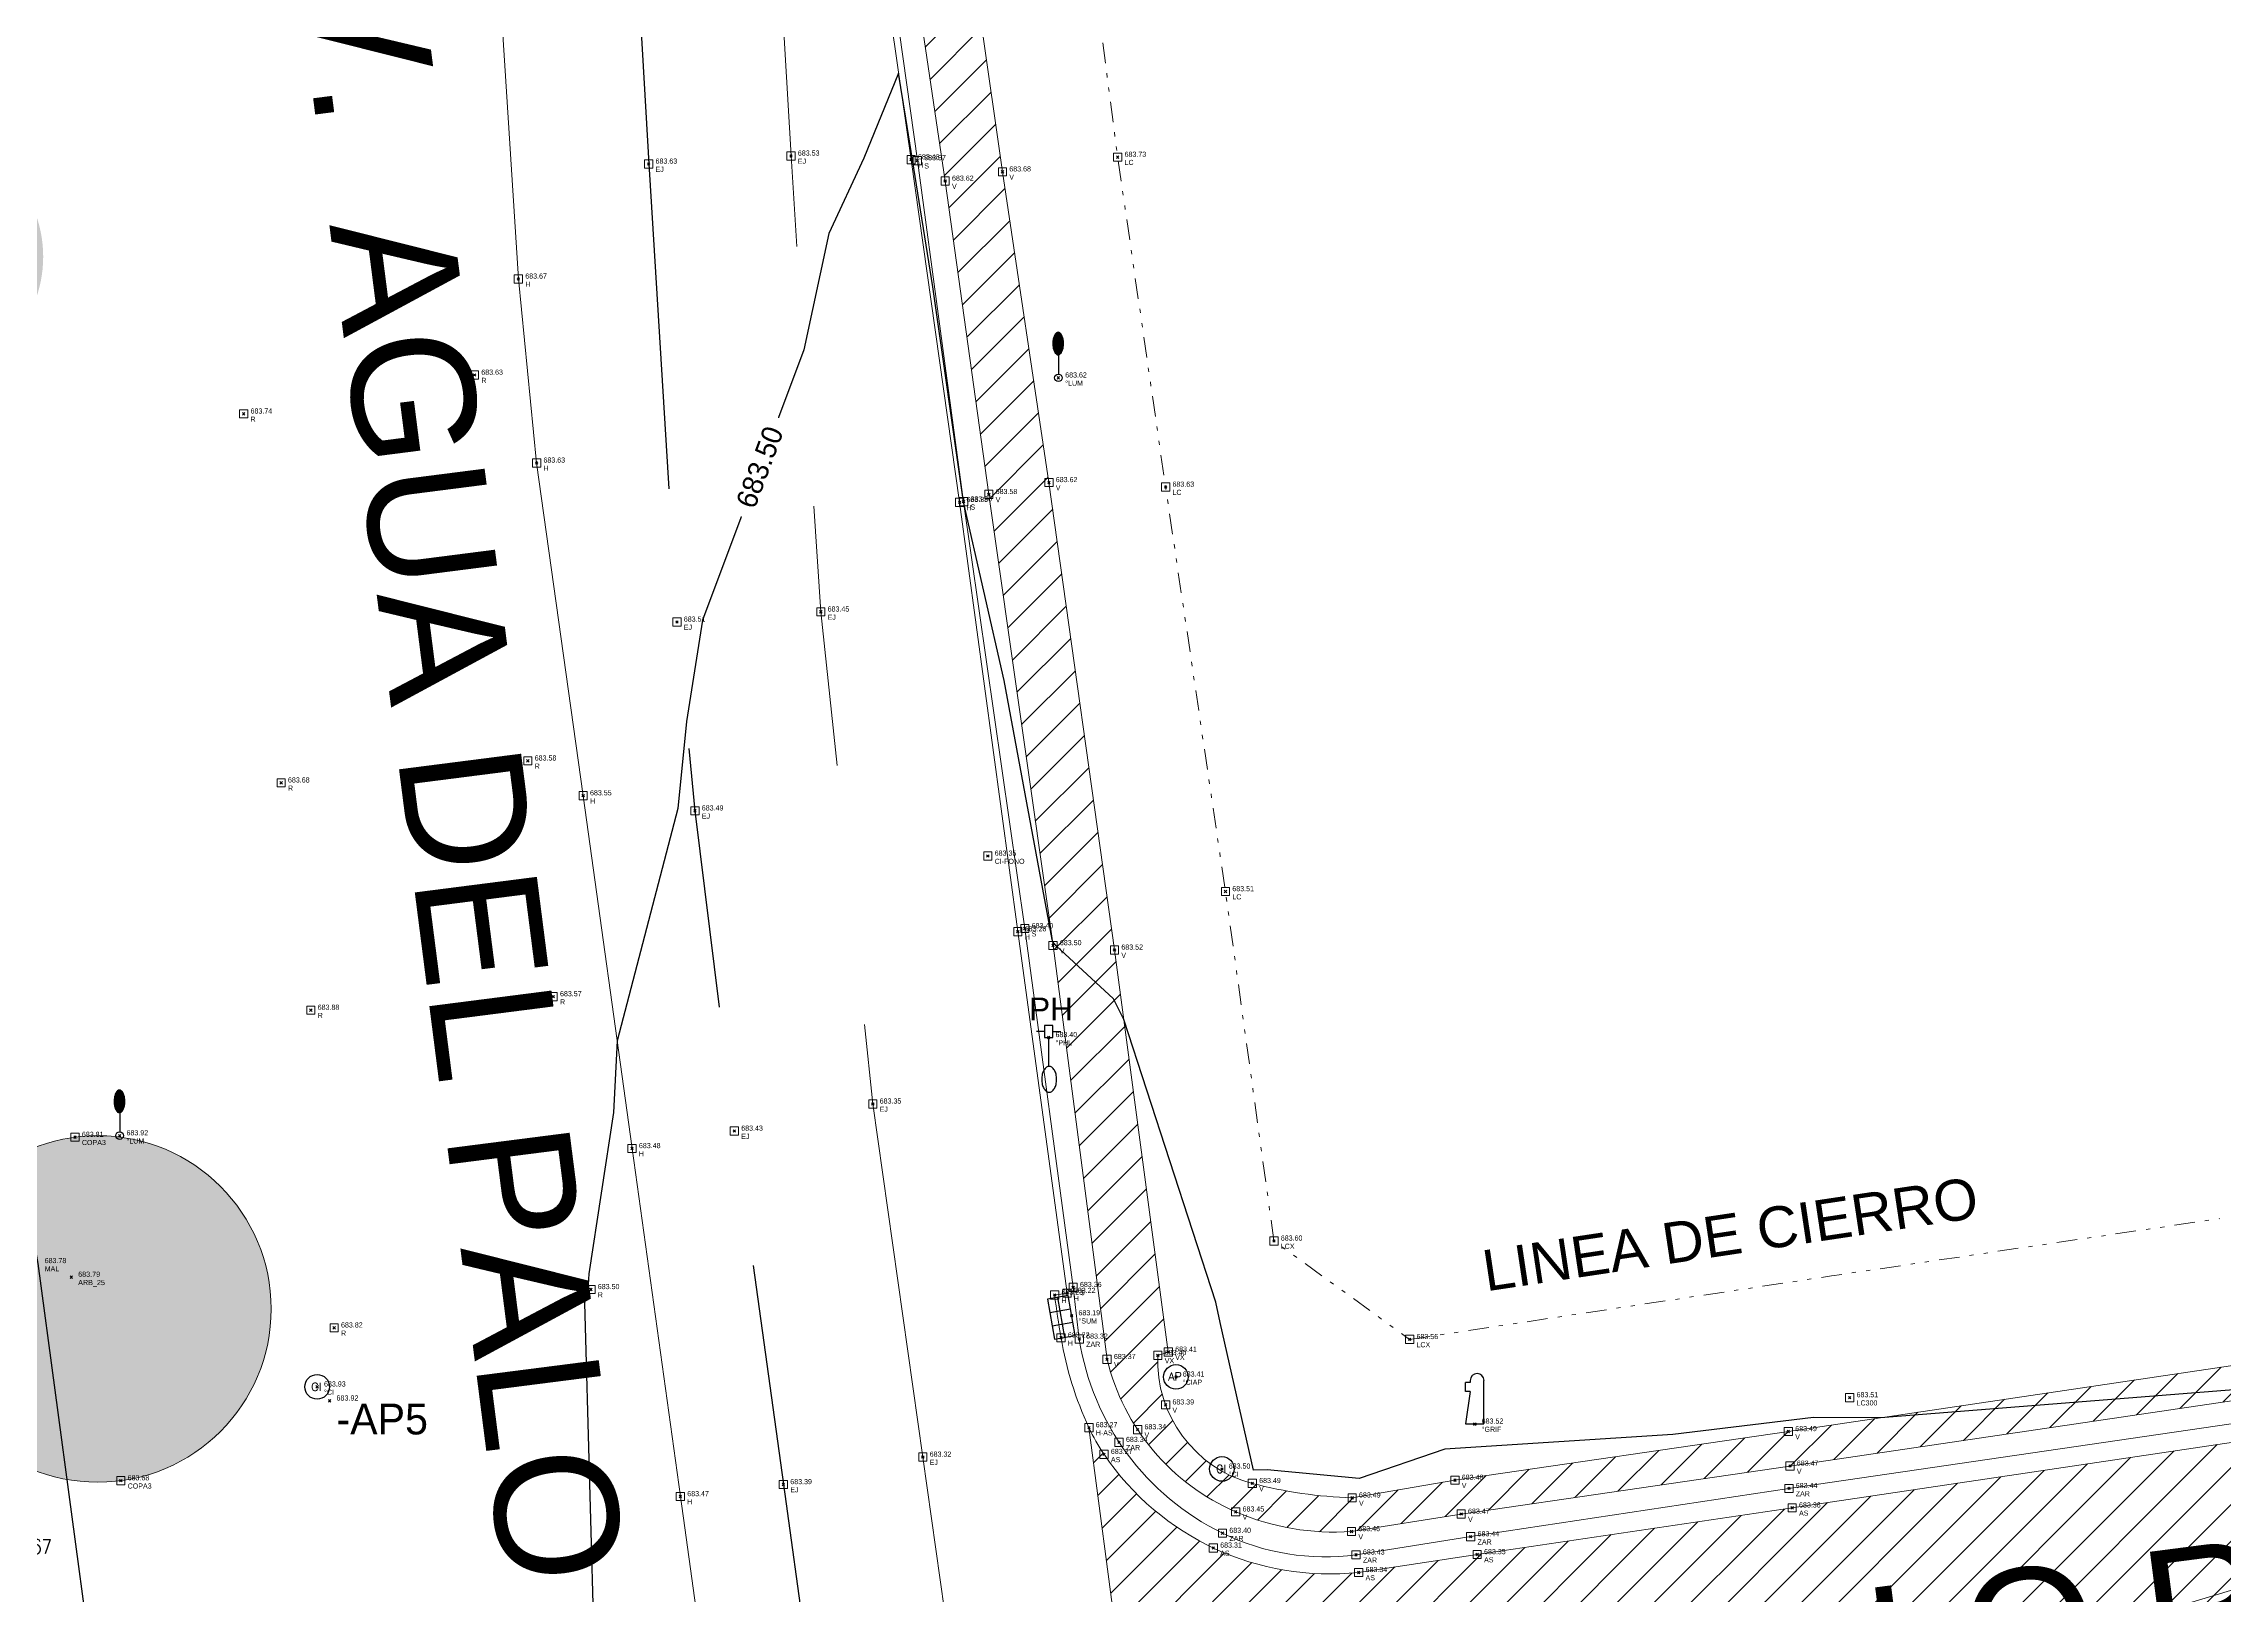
# Model space of a CAD drawing. Extents: x 350769 to 354978, y 6304672 to 6307963.
# Drawn here: x 352722.7 to 352775.9, y 6305917.9 to 6305955.7 of the extents above; entities that cross this region are included whole.
import ezdxf

# ---------------------------------------------------------------- set-up
doc = ezdxf.new("R2010")
doc.units = 0
doc.header["$PDMODE"] = 35
doc.header["$PDSIZE"] = 0.03
for name, pattern in [('CENTER', [50.8, 31.75, -6.35, 6.35, -6.35]), ('CONTINUOS', [0]), ('DIVIDE', [1.25, 0.5, -0.25, 0, -0.25, 0, -0.25])]:
    doc.linetypes.add(name, pattern=pattern)
doc.layers.get('0').update_dxf_attribs({"linetype": 'CONTINUOUS'})
doc.layers.add('0_ASD_TOPOGRAFIA_ELEMENTOS', color=7, linetype='CONTINUOS', lineweight=5, true_color=0xbdbdbd)
for name, color, linetype in [('1-ARBOL NOMBRE', 3, 'CONTINUOUS'), ('1-ARBOLES COPA', 3, 'CONTINUOUS'), ('1-CALLE_NOMBRE', 6, 'CONTINUOUS'), ('1-CERCO MALLA', 252, 'MALLA_LINE'), ('1-LINEA DE CIERRO', 7, 'DIVIDE'), ('1-PAVIMENTO', 161, 'CONTINUOUS'), ('1-SOLERA', 212, 'CONTINUOUS'), ('1-TEXTOS', 7, 'CONTINUOUS'), ('1-VEREDA', 251, 'CONTINUOUS'), ('2-ACHURADO PAVIMENTO ASFALTICO 2', 233, 'CONTINUOUS'), ('2-ACHURADO PAVIMENTO HORMIGON 3', 8, 'CONTINUOUS'), ('3-PAVIMENTO EJE', 161, 'CENTER'), ('C-TINN', 5, 'CONTINUOUS'), ('C-TOPO-MINR', 8, 'CONTINUOUS'), ('V-NODE-TEXT DIC 2012', 31, 'CONTINUOUS'), ('Z-CI', 253, 'CONTINUOUS'), ('Z-CIAP', 253, 'CONTINUOUS'), ('Z-GRIF', 253, 'CONTINUOUS'), ('Z-LUM', 253, 'CONTINUOUS'), ('Z-PHL', 253, 'CONTINUOUS'), ('Z-SUM', 253, 'CONTINUOUS')]:
    doc.layers.add(name, color=color, linetype=linetype)
doc.styles.add('A', font='arial.ttf', dxfattribs={"height": 2})
doc.styles.add('ROMANS', font='romans.shx', dxfattribs={"width": 0.65})
doc.linetypes.add('MALLA_LINE', pattern='A,0.5,-0.2,["MLL",Standard,S=0.1,R=0,X=-0.1,Y=-0.05],-0.25', length=0.95)
pattern_1 = [(45, (38000, -3000), (-0.449012806053, 0.449012806053), [])]

# ---------------------------------------------------------------- blocks, each defined once
blk = doc.blocks.new('SUM')
at = {"layer": 'Z-SUM', "color": 9, "true_color": 0xbdbdbd}
for p, q in [((-1.5, 1.54), (-1.5, 0)), ((1.5, 1.54), (-1.5, 1.54)), ((-1.5, 0.77), (1.5, 0.77)), ((-1.5, 0), (1.5, 0)), ((-0.5, 1.54), (-0.5, 0)), ((0.5, 1.54), (0.5, 0)), ((1.5, 0), (1.5, 1.54))]:
    blk.add_line(p, q, dxfattribs=at)
blk.add_point((0, 0), dxfattribs=at)
blk = doc.blocks.new('PHL')
at = {"layer": 'Z-PHL'}
for p, q in [((-0.098, 0.148), (-0.295, 0.148)), ((-0.098, 0.295), (-0.098, 0)), ((0.098, 0.295), (-0.098, 0.295)), ((-0.098, 0), (-0.01, 0)), ((0.01, 0), (0.098, 0)), ((0.098, 0), (0.098, 0.295)), ((0.098, 0.148), (0.295, 0.148)), ((0, -0.005), (0, -0.708)), ((0, -0.01), (0, -0.197))]:
    blk.add_line(p, q, dxfattribs=at)
blk.add_circle((0, 0), 0.00984, dxfattribs=at)
for centre, radius, start, end in [((0.373, -1.021), 0.543, 166.5212, 180), ((0.373, -1.021), 0.543, 180, 193.4788), ((0.195, -0.978), 0.36, 149.944, 166.5212), ((0.083, -0.913), 0.23, 125.5959, 149.944), ((0.013, -0.815), 0.11, 90, 125.5959), ((0.013, -0.815), 0.11, 54.4041, 90), ((-0.057, -0.913), 0.23, 30.056, 54.4041), ((-0.17, -0.978), 0.36, 13.4788, 30.056), ((-0.348, -1.021), 0.543, 360, 13.4788), ((-0.348, -1.021), 0.543, 346.5212, 0), ((0.195, -1.063), 0.36, 193.4788, 210.056), ((0.083, -1.128), 0.23, 210.056, 234.4041), ((0.013, -1.226), 0.11, 234.4041, 270), ((0.013, -1.226), 0.11, 270, 305.5959), ((-0.057, -1.128), 0.23, 305.5959, 329.944), ((-0.17, -1.063), 0.36, 329.944, 346.5212)]:
    blk.add_arc(centre, radius, start, end, dxfattribs=at)
at = {"layer": 'Z-PHL', "style": 'A'}
blk.add_text('PH', height=0.55, dxfattribs=at).set_placement((-0.475, 0.421))
blk = doc.blocks.new('LUM')
blk.add_hatch(color=256).paths.add_polyline_path([(0.32, 2.09, 0.048714), (0.29, 2.37, 0.062489), (0.22, 2.58, 0.102974), (0.1, 2.74, 0.180941), (-0.01, 2.78, 0.180941), (-0.12, 2.74, 0.102974), (-0.24, 2.58, 0.062489), (-0.31, 2.37, 0.048714), (-0.34, 2.09, 0.048714), (-0.31, 1.81, 0.062489), (-0.24, 1.6, 0.102974), (-0.12, 1.44, 0.180941), (-0.01, 1.4, 0.180941), (0.1, 1.44, 0.102974), (0.22, 1.6, 0.062489), (0.29, 1.81, 0.048714)])
at = {"layer": 'Z-LUM'}
blk.add_lwpolyline([(-0.34, 2.09, 0.048714), (-0.31, 1.81, 0.062489), (-0.24, 1.6, 0.102974), (-0.12, 1.44, 0.180941), (-0.01, 1.4, 0.180941), (0.1, 1.44, 0.102974), (0.22, 1.6, 0.062489), (0.29, 1.81, 0.048714), (0.32, 2.09, 0.048714), (0.29, 2.37, 0.062489), (0.22, 2.58, 0.102974), (0.1, 2.74, 0.180941), (-0.01, 2.78, 0.180941), (-0.12, 2.74, 0.102974), (-0.24, 2.58, 0.062489), (-0.31, 2.37, 0.048714)], format="xyb", close=True, dxfattribs=at)
blk.add_lwpolyline([(0.01, 1.4), (0.01, 0.23)], dxfattribs=at)
blk.add_circle((0, 0), 0.23, dxfattribs=at)
blk = doc.blocks.new('GRIF')
at = {"layer": 'Z-GRIF'}
for p, q in [((-0.56, 1.97), (-0.56, 2.53)), ((-0.28, 2.53), (-0.56, 2.53)), ((-0.28, 1.97), (-0.56, 0)), ((-0.28, 1.97), (-0.56, 1.97)), ((-0.28, 2.65), (-0.28, 2.53)), ((0.56, 0), (0.56, 2.65)), ((-0.56, 0), (0.56, 0))]:
    blk.add_line(p, q, dxfattribs=at)
blk.add_arc((0.14, 2.65), 0.422, 0, 180, dxfattribs=at)
blk.add_point((0, 0), dxfattribs=at)
blk = doc.blocks.new('CI')
at = {"layer": 'Z-CI'}
blk.add_circle((0, 0), 1.2, dxfattribs=at)
at = {"layer": 'Z-CI', "style": 'ROMANS'}
blk.add_text('CI', height=0.8, rotation=360, dxfattribs=at).set_placement((-0.58, -0.4))
blk = doc.blocks.new('CIAP')
at = {"layer": 'Z-CIAP', "color": 9, "true_color": 0xbdbdbd}
blk.add_circle((0, 0), 1.2, dxfattribs=at)
at = {"layer": 'Z-CIAP', "color": 9, "true_color": 0xbdbdbd, "style": 'ROMANS'}
blk.add_text('AP', height=0.8, dxfattribs=at).set_placement((-0.75, -0.36))
blk = doc.blocks.new('TOPOGRAFIA')
at = {"layer": '1-ARBOLES COPA', "lineweight": 0, "true_color": 0xbdbdbd}
h = blk.add_hatch(dxfattribs=at)
h.set_pattern_fill('CROSS', color=9, scale=0.1)
h.set_pattern_definition([(0, (38000, -3000), (0.635, 0.635), [0.3175, -0.9525]), (90, (38000.15875, -3000.15875), (-0.635, 0.635), [0.3175, -0.9525])])
h.paths.add_polyline_path([(390721.393, 6302909.543, 1), (390730.245, 6302909.543, 1)])
h.paths.add_polyline_path([(390719.807, 6302924.839, 1), (390728.254, 6302924.839, 1)])
h.paths.add_polyline_path([(390716.655, 6302950.493, 1), (390722.697, 6302950.493, 1)])
h.paths.add_polyline_path([(390722.909, 6302969.327, 0.179753), (390720.86, 6302970.933, 0.173453), (390718.169, 6302970.841, 0.143521), (390717.346, 6302968.29, 0.146834), (390718.032, 6302965.758, 0.100613), (390719.559, 6302964.141, 0.135019), (390721.131, 6302963.576, 0.350252), (390723.436, 6302965.143, 0.215772)])
h.paths.add_polyline_path([(390732.812, 6302977.342), (390728.681, 6302981.642), (390726.267, 6302979.988), (390727.167, 6302972.964), (390728.289, 6302967.18), (390732.223, 6302966.675), (390735.036, 6302969.231)])
h.paths.add_polyline_path([(390714.121, 6302984.454, 0.280206), (390712.477, 6302980.798, 0.310977), (390714.918, 6302978.053, 0.122268), (390716.552, 6302978.057, 0.115194), (390718.092, 6302978.849, 0.24124), (390719.445, 6302982.115, 0.26668), (390717.613, 6302984.783, 0.136266), (390715.882, 6302985.093, 0.127671)])
h.paths.add_polyline_path([(390724.758, 6302997.798), (390725.21, 6302995.026), (390726.815, 6302992.32), (390729.681, 6302990.411), (390731.796, 6302991.983), (390732.55, 6302995.388), (390731.333, 6302997.877), (390730.685, 6303009.451), (390726.74, 6303025.307), (390725.708, 6303033.103), (390722.968, 6303035.55), (390721.004, 6303033.573), (390716.389, 6303032.982), (390716.63, 6303028.281), (390719.325, 6303023.025), (390720.173, 6303015.55), (390720.277, 6303010.218), (390719.75, 6303000.993)])
h.paths.add_polyline_path([(390716.397, 6303002.895, 1), (390713.548, 6303002.895, 1)])
h.paths.add_polyline_path([(390712.179, 6303012.913, 1), (390715.431, 6303012.913, 1)])
h.paths.add_polyline_path([(390710.816, 6303023.072, 1), (390713.477, 6303023.072, 1)])
h.paths.add_polyline_path([(390711.734, 6303032.401, 1), (390709.363, 6303032.401, 1)])
h.paths.add_polyline_path([(390722.996, 6303040.914, 1), (390719.808, 6303040.914, 1)])
at = {"layer": '1-VEREDA', "lineweight": 0, "true_color": 0xbdbdbd}
h = blk.add_hatch(dxfattribs=at)
h.set_pattern_fill('ANSI31', color=9, scale=0.2)
h.set_pattern_definition(pattern_1)
h.paths.add_polyline_path([(390728.452, 6303077.539), (390726.987, 6303077.427), (390728.851, 6303064.303), (390730.052, 6303054.738), (390731.784, 6303043.075), (390733.898, 6303028.482), (390735.336, 6303018.097), (390737.279, 6303004.501), (390739.447, 6302988.88), (390741.024, 6302977.718), (390741.438, 6302974.666), (390743.031, 6302963.471), (390744.681, 6302952.338), (390745.745, 6302944.699), (390747.31, 6302933.699), (390748.628, 6302923.61, 0.23609), (390751.764, 6302919.893, 0.119467), (390754.586, 6302919.413), (390757.259, 6302919.839), (390765.273, 6302921.009), (390776.365, 6302922.65), (390776.451, 6302923.521), (390765.234, 6302921.851), (390757.106, 6302920.665), (390754.601, 6302920.234, -0.056002), (390752.168, 6302920.586, -0.35358), (390749.866, 6302923.707), (390750.121, 6302923.789), (390748.809, 6302933.591), (390747.211, 6302944.989), (390746.078, 6302952.564), (390744.531, 6302963.414), (390742.887, 6302975.238), (390742.501, 6302977.923), (390740.924, 6302989.087), (390738.756, 6303004.709), (390736.813, 6303018.304), (390735.375, 6303028.691), (390733.155, 6303043.996), (390731.529, 6303055.112), (390730.295, 6303064.537)])
at = {"layer": '2-ACHURADO PAVIMENTO ASFALTICO 2', "lineweight": 0, "true_color": 0xbdbdbd}
h = blk.add_hatch(dxfattribs=at)
h.set_pattern_fill('ANSI31', color=9, scale=0.2)
h.set_pattern_definition(pattern_1)
h.paths.add_polyline_path([(390778.576, 6302917.354), (390777.45, 6302921.795), (390765.327, 6302919.99), (390757.65, 6302918.852), (390754.76, 6302918.415, -0.27733), (390748.554, 6302921.295, -0.040139), (390748.185, 6302921.947), (390749.359, 6302913.013), (390750.529, 6302904.621, -0.012586), (390751.056, 6302906.01, -0.248527), (390754.782, 6302909.202), (390766.164, 6302910.92), (390778.949, 6302912.817)])
at = {"layer": '1-ARBOLES COPA', "color": 9, "lineweight": 0, "true_color": 0xbdbdbd}
blk.add_circle((390724.03, 6302924.839), 4.224, dxfattribs=at)
at = {"layer": '1-CERCO MALLA', "color": 9, "lineweight": 0, "true_color": 0xbdbdbd, "flags": 128}
blk.add_lwpolyline([(390623.468, 6302983.934), (390624.496, 6302981.565), (390626.63, 6302974.911), (390627.512, 6302971.936), (390629.211, 6302965.555), (390631.6, 6302956.513), (390634.703, 6302945.122), (390637.953, 6302933.495), (390640.299, 6302924.865), (390642.708, 6302916.206), (390645.013, 6302907.716), (390646.642, 6302901.368), (390652.533, 6302903.499), (390663.465, 6302907.804), (390668.433, 6302909.725), (390675.984, 6302913.06), (390688.198, 6302917.506), (390696.732, 6302920.65), (390704.524, 6302923.953), (390713.475, 6302927.354), (390721.797, 6302930.226), (390722.566, 6302925.948), (390723.806, 6302916.682), (390725.019, 6302907.606)], dxfattribs=at)
at = {"layer": '1-LINEA DE CIERRO', "color": 9, "lineweight": 0, "true_color": 0xbdbdbd, "flags": 128}
for points in [[(390733.214, 6303064.837), (390734.295, 6303056.234), (390735.831, 6303044.97), (390737.058, 6303036.666), (390739.326, 6303020.636), (390742.372, 6302999.373), (390744.713, 6302982.322), (390745.909, 6302974.818), (390747.457, 6302963.826), (390748.887, 6302952.921), (390750.055, 6302944.878), (390751.514, 6302935.016), (390752.695, 6302926.497), (390756.002, 6302924.096)], [(390756.002, 6302924.096), (390766.282, 6302925.645), (390775.742, 6302927.041)]]:
    blk.add_lwpolyline(points, dxfattribs=at)
at = {"layer": '1-PAVIMENTO', "color": 9, "lineweight": 0, "true_color": 0xbdbdbd, "flags": 128}
for points in [[(390742.319, 6302963.512), (390743.852, 6302952.859)], [(390734.28, 6302949.951), (390733.601, 6302960.612)], [(390743.852, 6302952.859), (390745.033, 6302944.505)], [(390734.723, 6302945.465), (390734.28, 6302949.951)], [(390735.858, 6302937.353), (390734.723, 6302945.465)], [(390745.033, 6302944.505), (390746.454, 6302934.038)], [(390737.05, 6302928.751), (390735.858, 6302937.353)], [(390746.454, 6302934.038), (390747.652, 6302925.223)], [(390738.228, 6302920.266), (390737.05, 6302928.751)], [(390747.652, 6302925.223), (390747.349, 6302925.179)], [(390748.185, 6302921.947), (390749.359, 6302913.013)], [(390765.327, 6302919.99), (390777.45, 6302921.795)], [(390739.444, 6302911.507), (390738.228, 6302920.266)]]:
    blk.add_lwpolyline(points, dxfattribs=at)
for points in [[(390747.349, 6302925.179, 0.008688), (390747.506, 6302924.136)], [(390747.506, 6302924.136, 0.067098), (390748.185, 6302921.947)], [(390765.327, 6302919.99), (390757.65, 6302918.852), (390754.76, 6302918.415, -0.27733), (390748.554, 6302921.295, -0.040139), (390748.185, 6302921.947)]]:
    blk.add_lwpolyline(points, format="xyb", dxfattribs=at)
at = {"layer": '1-SOLERA', "color": 9, "lineweight": 0, "true_color": 0xbdbdbd, "flags": 128}
blk.add_lwpolyline([(390726.462, 6303077.383), (390728.304, 6303064.258), (390729.609, 6303054.728), (390731.254, 6303043.047), (390733.375, 6303028.408), (390734.813, 6303018.023), (390736.756, 6303004.427), (390738.924, 6302988.807), (390740.5, 6302977.646), (390740.918, 6302974.563), (390742.125, 6302966.264), (390742.506, 6302963.508), (390744.004, 6302952.836), (390745.13, 6302944.519), (390746.623, 6302934.113), (390747.8, 6302925.366)], dxfattribs=at)
blk.add_lwpolyline([(390747.8, 6302925.366), (390747.951, 6302924.106, 0.245772), (390751.442, 6302919.372, 0.147346), (390754.697, 6302918.844), (390757.491, 6302919.288), (390765.247, 6302920.463), (390777.412, 6302922.245)], format="xyb", dxfattribs=at)
at = {"layer": '1-VEREDA', "color": 9, "lineweight": 0, "true_color": 0xbdbdbd, "flags": 128}
for points in [[(390742.887, 6302975.238), (390744.531, 6302963.414), (390746.078, 6302952.564), (390747.211, 6302944.989), (390748.809, 6302933.591), (390750.121, 6302923.789)], [(390741.438, 6302974.666), (390743.031, 6302963.471), (390744.681, 6302952.338), (390745.745, 6302944.699), (390747.31, 6302933.699)], [(390748.628, 6302923.61), (390747.31, 6302933.699)], [(390757.106, 6302920.665), (390765.234, 6302921.851), (390776.451, 6302923.521)], [(390757.259, 6302919.839), (390765.273, 6302921.009), (390776.365, 6302922.65)]]:
    blk.add_lwpolyline(points, dxfattribs=at)
for points in [[(390748.628, 6302923.61, 0.23609), (390751.764, 6302919.893, 0.119467), (390754.586, 6302919.413), (390757.259, 6302919.839)], [(390750.121, 6302923.789), (390749.866, 6302923.707, 0.35358), (390752.168, 6302920.586, 0.056002), (390754.601, 6302920.234), (390757.106, 6302920.665)]]:
    blk.add_lwpolyline(points, format="xyb", dxfattribs=at)
at = {"layer": '3-PAVIMENTO EJE', "color": 9, "true_color": 0xbdbdbd, "flags": 128}
blk.add_lwpolyline([(390722.792, 6303077.229), (390724.289, 6303066.731), (390725.815, 6303055.862), (390727.523, 6303043.664), (390728.71, 6303035.171), (390730.772, 6303020.621), (390733.157, 6303003.833), (390734.851, 6302991.376), (390735.796, 6302982.103), (390736.537, 6302968.615), (390736.887, 6302962.745), (390737.455, 6302952.754), (390738.144, 6302941.588), (390738.582, 6302936.984), (390739.544, 6302929.177), (390740.739, 6302920.559), (390741.944, 6302911.822), (390742.742, 6302905.996), (390744.495, 6302896.096), (390746.796, 6302885.698), (390749.027, 6302875.802), (390751.42, 6302865.048), (390753.615, 6302854.852), (390755.433, 6302844.35), (390756.929, 6302834.032), (390758.319, 6302823.649), (390760.085, 6302811.629), (390761.588, 6302800.603), (390763.267, 6302788.632)], dxfattribs=at)
at = {"layer": '3-PAVIMENTO EJE', "color": 9, "lineweight": 0, "true_color": 0xbdbdbd, "flags": 128}
blk.add_lwpolyline([(390738.755, 6302982.404), (390739.759, 6302972.748), (390740.025, 6302968.911), (390740.332, 6302963.259), (390740.924, 6302952.95), (390741.65, 6302941.834), (390742.918, 6302929.838), (390744.137, 6302921.229), (390745.384, 6302912.368), (390746.238, 6302906.435)], dxfattribs=at)
at = {"layer": 'C-TINN', "color": 9, "linetype": 'Continuous', "lineweight": 0, "true_color": 0xbdbdbd}
for points, elevation in [([(390737.355, 6302952.654), (390737.355, 6302952.854), (390737.555, 6302952.854), (390737.555, 6302952.654), (390737.355, 6302952.654)], 683.63), ([(390740.824, 6302952.85), (390740.824, 6302953.05), (390741.024, 6302953.05), (390741.024, 6302952.85), (390740.824, 6302952.85)], 683.534), ([(390743.752, 6302952.759), (390743.752, 6302952.959), (390743.952, 6302952.959), (390743.952, 6302952.759), (390743.752, 6302952.759)], 683.478), ([(390743.904, 6302952.736), (390743.904, 6302952.936), (390744.104, 6302952.936), (390744.104, 6302952.736), (390743.904, 6302952.736)], 683.569), ([(390748.787, 6302952.821), (390748.787, 6302953.021), (390748.987, 6302953.021), (390748.987, 6302952.821), (390748.787, 6302952.821)], 683.733), ([(390744.581, 6302952.238), (390744.581, 6302952.438), (390744.781, 6302952.438), (390744.781, 6302952.238), (390744.581, 6302952.238)], 683.616), ([(390745.978, 6302952.464), (390745.978, 6302952.664), (390746.178, 6302952.664), (390746.178, 6302952.464), (390745.978, 6302952.464)], 683.684), ([(390734.18, 6302949.851), (390734.18, 6302950.051), (390734.38, 6302950.051), (390734.38, 6302949.851), (390734.18, 6302949.851)], 683.672), ([(390733.108, 6302947.508), (390733.108, 6302947.708), (390733.308, 6302947.708), (390733.308, 6302947.508), (390733.108, 6302947.508)], 683.63), ([(390727.484, 6302946.561), (390727.484, 6302946.761), (390727.684, 6302946.761), (390727.684, 6302946.561), (390727.484, 6302946.561)], 683.742), ([(390734.623, 6302945.365), (390734.623, 6302945.565), (390734.823, 6302945.565), (390734.823, 6302945.365), (390734.623, 6302945.365)], 683.629), ([(390745.645, 6302944.599), (390745.645, 6302944.799), (390745.845, 6302944.799), (390745.845, 6302944.599), (390745.645, 6302944.599)], 683.575), ([(390747.111, 6302944.889), (390747.111, 6302945.089), (390747.311, 6302945.089), (390747.311, 6302944.889), (390747.111, 6302944.889)], 683.625), ([(390749.955, 6302944.778), (390749.955, 6302944.978), (390750.155, 6302944.978), (390750.155, 6302944.778), (390749.955, 6302944.778)], 683.632), ([(390744.933, 6302944.405), (390744.933, 6302944.605), (390745.133, 6302944.605), (390745.133, 6302944.405), (390744.933, 6302944.405)], 683.382), ([(390745.03, 6302944.419), (390745.03, 6302944.619), (390745.23, 6302944.619), (390745.23, 6302944.419), (390745.03, 6302944.419)], 683.5), ([(390738.044, 6302941.488), (390738.044, 6302941.688), (390738.244, 6302941.688), (390738.244, 6302941.488), (390738.044, 6302941.488)], 683.51), ([(390741.55, 6302941.734), (390741.55, 6302941.934), (390741.75, 6302941.934), (390741.75, 6302941.734), (390741.55, 6302941.734)], 683.454), ([(390734.41, 6302938.102), (390734.41, 6302938.302), (390734.61, 6302938.302), (390734.61, 6302938.102), (390734.41, 6302938.102)], 683.577), ([(390728.396, 6302937.566), (390728.396, 6302937.766), (390728.596, 6302937.766), (390728.596, 6302937.566), (390728.396, 6302937.566)], 683.68), ([(390735.758, 6302937.253), (390735.758, 6302937.453), (390735.958, 6302937.453), (390735.958, 6302937.253), (390735.758, 6302937.253)], 683.55), ([(390738.482, 6302936.884), (390738.482, 6302937.084), (390738.682, 6302937.084), (390738.682, 6302936.884), (390738.482, 6302936.884)], 683.491), ([(390745.621, 6302935.782), (390745.621, 6302935.982), (390745.821, 6302935.982), (390745.821, 6302935.782), (390745.621, 6302935.782)], 683.346), ([(390751.414, 6302934.916), (390751.414, 6302935.116), (390751.614, 6302935.116), (390751.614, 6302934.916), (390751.414, 6302934.916)], 683.512), ([(390746.354, 6302933.938), (390746.354, 6302934.138), (390746.554, 6302934.138), (390746.554, 6302933.938), (390746.354, 6302933.938)], 683.281), ([(390746.523, 6302934.013), (390746.523, 6302934.213), (390746.723, 6302934.213), (390746.723, 6302934.013), (390746.523, 6302934.013)], 683.4), ([(390747.21, 6302933.599), (390747.21, 6302933.799), (390747.41, 6302933.799), (390747.41, 6302933.599), (390747.21, 6302933.599)], 683.499), ([(390748.709, 6302933.491), (390748.709, 6302933.691), (390748.909, 6302933.691), (390748.909, 6302933.491), (390748.709, 6302933.491)], 683.518), ([(390735.027, 6302932.354), (390735.027, 6302932.554), (390735.227, 6302932.554), (390735.227, 6302932.354), (390735.027, 6302932.354)], 683.571), ([(390729.12, 6302932.025), (390729.12, 6302932.225), (390729.32, 6302932.225), (390729.32, 6302932.025), (390729.12, 6302932.025)], 683.878), ([(390742.818, 6302929.738), (390742.818, 6302929.938), (390743.018, 6302929.938), (390743.018, 6302929.738), (390742.818, 6302929.738)], 683.349), ([(390723.373, 6302928.926), (390723.373, 6302929.126), (390723.573, 6302929.126), (390723.573, 6302928.926), (390723.373, 6302928.926)], 683.813), ([(390736.95, 6302928.651), (390736.95, 6302928.851), (390737.15, 6302928.851), (390737.15, 6302928.651), (390736.95, 6302928.651)], 683.478), ([(390739.444, 6302929.077), (390739.444, 6302929.277), (390739.644, 6302929.277), (390739.644, 6302929.077), (390739.444, 6302929.077)], 683.433), ([(390752.595, 6302926.397), (390752.595, 6302926.597), (390752.795, 6302926.597), (390752.795, 6302926.397), (390752.595, 6302926.397)], 683.605), ([(390735.948, 6302925.214), (390735.948, 6302925.414), (390736.148, 6302925.414), (390736.148, 6302925.214), (390735.948, 6302925.214)], 683.496), ([(390747.249, 6302925.079), (390747.249, 6302925.279), (390747.449, 6302925.279), (390747.449, 6302925.079), (390747.249, 6302925.079)], 683.226), ([(390747.552, 6302925.123), (390747.552, 6302925.323), (390747.752, 6302925.323), (390747.752, 6302925.123), (390747.552, 6302925.123)], 683.218), ([(390747.7, 6302925.266), (390747.7, 6302925.466), (390747.9, 6302925.466), (390747.9, 6302925.266), (390747.7, 6302925.266)], 683.356), ([(390729.689, 6302924.279), (390729.689, 6302924.479), (390729.889, 6302924.479), (390729.889, 6302924.279), (390729.689, 6302924.279)], 683.822), ([(390747.406, 6302924.036), (390747.406, 6302924.236), (390747.606, 6302924.236), (390747.606, 6302924.036), (390747.406, 6302924.036)], 683.216), ([(390747.851, 6302924.006), (390747.851, 6302924.206), (390748.051, 6302924.206), (390748.051, 6302924.006), (390747.851, 6302924.006)], 683.325), ([(390755.902, 6302923.996), (390755.902, 6302924.196), (390756.102, 6302924.196), (390756.102, 6302923.996), (390755.902, 6302923.996)], 683.557), ([(390748.528, 6302923.51), (390748.528, 6302923.71), (390748.728, 6302923.71), (390748.728, 6302923.51), (390748.528, 6302923.51)], 683.367), ([(390749.766, 6302923.607), (390749.766, 6302923.807), (390749.966, 6302923.807), (390749.966, 6302923.607), (390749.766, 6302923.607)], 683.405), ([(390750.021, 6302923.689), (390750.021, 6302923.889), (390750.221, 6302923.889), (390750.221, 6302923.689), (390750.021, 6302923.689)], 683.414), ([(390749.954, 6302922.402), (390749.954, 6302922.602), (390750.154, 6302922.602), (390750.154, 6302922.402), (390749.954, 6302922.402)], 683.394), ([(390766.629, 6302922.578), (390766.629, 6302922.778), (390766.829, 6302922.778), (390766.829, 6302922.578), (390766.629, 6302922.578)], 683.513), ([(390748.085, 6302921.847), (390748.085, 6302922.047), (390748.285, 6302922.047), (390748.285, 6302921.847), (390748.085, 6302921.847)], 683.27), ([(390749.272, 6302921.797), (390749.272, 6302921.997), (390749.472, 6302921.997), (390749.472, 6302921.797), (390749.272, 6302921.797)], 683.345), ([(390765.134, 6302921.751), (390765.134, 6302921.951), (390765.334, 6302921.951), (390765.334, 6302921.751), (390765.134, 6302921.751)], 683.491), ([(390744.037, 6302921.129), (390744.037, 6302921.329), (390744.237, 6302921.329), (390744.237, 6302921.129), (390744.037, 6302921.129)], 683.324), ([(390748.454, 6302921.195), (390748.454, 6302921.395), (390748.654, 6302921.395), (390748.654, 6302921.195), (390748.454, 6302921.195)], 683.27), ([(390748.821, 6302921.488), (390748.821, 6302921.688), (390749.021, 6302921.688), (390749.021, 6302921.488), (390748.821, 6302921.488)], 683.34), ([(390765.173, 6302920.909), (390765.173, 6302921.109), (390765.373, 6302921.109), (390765.373, 6302920.909), (390765.173, 6302920.909)], 683.469), ([(390724.488, 6302920.552), (390724.488, 6302920.752), (390724.688, 6302920.752), (390724.688, 6302920.552), (390724.488, 6302920.552)], 683.685), ([(390738.128, 6302920.166), (390738.128, 6302920.366), (390738.328, 6302920.366), (390738.328, 6302920.166), (390738.128, 6302920.166)], 683.466), ([(390740.639, 6302920.459), (390740.639, 6302920.659), (390740.839, 6302920.659), (390740.839, 6302920.459), (390740.639, 6302920.459)], 683.389), ([(390752.068, 6302920.486), (390752.068, 6302920.686), (390752.268, 6302920.686), (390752.268, 6302920.486), (390752.068, 6302920.486)], 683.494), ([(390754.501, 6302920.134), (390754.501, 6302920.334), (390754.701, 6302920.334), (390754.701, 6302920.134), (390754.501, 6302920.134)], 683.492), ([(390757.006, 6302920.565), (390757.006, 6302920.765), (390757.206, 6302920.765), (390757.206, 6302920.565), (390757.006, 6302920.565)], 683.484), ([(390765.147, 6302920.363), (390765.147, 6302920.563), (390765.347, 6302920.563), (390765.347, 6302920.363), (390765.147, 6302920.363)], 683.437), ([(390751.664, 6302919.793), (390751.664, 6302919.993), (390751.864, 6302919.993), (390751.864, 6302919.793), (390751.664, 6302919.793)], 683.454), ([(390757.159, 6302919.739), (390757.159, 6302919.939), (390757.359, 6302919.939), (390757.359, 6302919.739), (390757.159, 6302919.739)], 683.473), ([(390765.227, 6302919.89), (390765.227, 6302920.09), (390765.427, 6302920.09), (390765.427, 6302919.89), (390765.227, 6302919.89)], 683.362), ([(390751.342, 6302919.272), (390751.342, 6302919.472), (390751.542, 6302919.472), (390751.542, 6302919.272), (390751.342, 6302919.272)], 683.398), ([(390754.486, 6302919.313), (390754.486, 6302919.513), (390754.686, 6302919.513), (390754.686, 6302919.313), (390754.486, 6302919.313)], 683.458), ([(390757.391, 6302919.188), (390757.391, 6302919.388), (390757.591, 6302919.388), (390757.591, 6302919.188), (390757.391, 6302919.188)], 683.443), ([(390751.118, 6302918.913), (390751.118, 6302919.113), (390751.318, 6302919.113), (390751.318, 6302918.913), (390751.118, 6302918.913)], 683.309), ([(390754.597, 6302918.744), (390754.597, 6302918.944), (390754.797, 6302918.944), (390754.797, 6302918.744), (390754.597, 6302918.744)], 683.432), ([(390757.55, 6302918.752), (390757.55, 6302918.952), (390757.75, 6302918.952), (390757.75, 6302918.752), (390757.55, 6302918.752)], 683.353), ([(390754.66, 6302918.315), (390754.66, 6302918.515), (390754.86, 6302918.515), (390754.86, 6302918.315), (390754.66, 6302918.315)], 683.337)]:
    blk.add_lwpolyline(points, dxfattribs=dict(at, elevation=elevation))
for p in [(390737.455, 6302952.754, 683.63), (390740.924, 6302952.95, 683.534), (390743.852, 6302952.859, 683.478), (390744.004, 6302952.836, 683.569), (390748.887, 6302952.921, 683.733), (390744.681, 6302952.338, 683.616), (390746.078, 6302952.564, 683.684), (390734.28, 6302949.951, 683.672), (390733.208, 6302947.608, 683.63), (390727.584, 6302946.661, 683.742), (390734.723, 6302945.465, 683.629), (390747.211, 6302944.989, 683.625), (390750.055, 6302944.878, 683.632), (390745.033, 6302944.505, 683.382), (390745.13, 6302944.519, 683.5), (390745.745, 6302944.699, 683.575), (390738.144, 6302941.588, 683.51), (390741.65, 6302941.834, 683.454), (390734.51, 6302938.202, 683.577), (390728.496, 6302937.666, 683.68), (390735.858, 6302937.353, 683.55), (390738.582, 6302936.984, 683.491), (390745.721, 6302935.882, 683.346), (390751.514, 6302935.016, 683.512), (390746.623, 6302934.113, 683.4), (390746.454, 6302934.038, 683.281), (390747.31, 6302933.699, 683.499), (390748.809, 6302933.591, 683.518), (390729.22, 6302932.125, 683.878), (390735.127, 6302932.454, 683.571), (390742.918, 6302929.838, 683.349), (390723.473, 6302929.026, 683.813), (390739.544, 6302929.177, 683.433), (390737.05, 6302928.751, 683.478), (390752.695, 6302926.497, 683.605), (390736.048, 6302925.314, 683.496), (390747.349, 6302925.179, 683.226), (390747.652, 6302925.223, 683.218), (390747.8, 6302925.366, 683.356), (390729.789, 6302924.379, 683.822), (390747.506, 6302924.136, 683.216), (390747.951, 6302924.106, 683.325), (390756.002, 6302924.096, 683.557), (390748.628, 6302923.61, 683.367), (390749.866, 6302923.707, 683.405), (390750.121, 6302923.789, 683.414), (390750.054, 6302922.502, 683.394), (390766.729, 6302922.678, 683.513), (390748.185, 6302921.947, 683.27), (390749.372, 6302921.897, 683.345), (390748.921, 6302921.588, 683.34), (390765.234, 6302921.851, 683.491), (390744.137, 6302921.229, 683.324), (390748.554, 6302921.295, 683.27), (390765.273, 6302921.009, 683.469), (390724.588, 6302920.652, 683.685), (390738.228, 6302920.266, 683.466), (390740.739, 6302920.559, 683.389), (390752.168, 6302920.586, 683.494), (390757.106, 6302920.665, 683.484), (390765.247, 6302920.463, 683.437), (390751.764, 6302919.893, 683.454), (390754.601, 6302920.234, 683.492), (390757.259, 6302919.839, 683.473), (390765.327, 6302919.99, 683.362), (390751.442, 6302919.372, 683.398), (390754.586, 6302919.413, 683.458), (390757.491, 6302919.288, 683.443), (390751.218, 6302919.013, 683.309), (390754.697, 6302918.844, 683.432), (390757.65, 6302918.852, 683.353), (390754.76, 6302918.415, 683.337)]:
    blk.add_point(p, dxfattribs=at)
at = {"layer": 'C-TOPO-MINR', "color": 9, "linetype": 'Continuous', "lineweight": -3, "true_color": 0xbdbdbd, "elevation": 683.5}
blk.add_lwpolyline([(390776.389, 6302922.894), (390767.477, 6302922.185), (390765.846, 6302922.189), (390762.415, 6302921.776), (390756.864, 6302921.417), (390754.773, 6302920.709), (390752.533, 6302920.92), (390752.196, 6302920.906), (390751.381, 6302924.509), (390751.28, 6302925.008), (390749.036, 6302931.895), (390748.787, 6302932.401), (390747.389, 6302933.693), (390747.309, 6302933.789), (390747.289, 6302933.844), (390746.121, 6302940.162), (390745.13, 6302944.519), (390744.384, 6302949.762), (390743.889, 6302952.853), (390743.724, 6302953.869), (390743.548, 6302954.97), (390742.702, 6302952.895), (390741.843, 6302951.061), (390741.233, 6302948.226), (390738.77, 6302941.632), (390738.375, 6302939.165), (390738.166, 6302937.04), (390736.686, 6302931.379), (390736.595, 6302929.627), (390735.999, 6302925.695), (390735.971, 6302925.303), (390735.89, 6302924.987), (390736.138, 6302916.18)], dxfattribs=at)
at = {"layer": 'C-TOPO-MINR', "color": 9, "linetype": 'Continuous', "lineweight": 0, "true_color": 0xbdbdbd, "elevation": 683.5}
blk.add_lwpolyline([(390761.13, 6302904.757), (390766.763, 6302908.095), (390771.395, 6302909.814), (390779.021, 6302911.571), (390779.089, 6302911.368), (390778.66, 6302916.335), (390769.469, 6302915.997), (390778.247, 6302918.653), (390777.448, 6302922.092)], dxfattribs=at)
at = {"layer": 'V-NODE-TEXT DIC 2012', "color": 9, "lineweight": 0, "true_color": 0xbdbdbd}
for p in [(390737.455, 6302952.754), (390740.924, 6302952.95), (390743.852, 6302952.859), (390744.004, 6302952.836), (390748.887, 6302952.921), (390744.681, 6302952.338), (390746.078, 6302952.564), (390734.28, 6302949.951), (390733.208, 6302947.608), (390747.44, 6302947.54), (390727.584, 6302946.661), (390734.723, 6302945.465), (390747.211, 6302944.989), (390750.055, 6302944.878), (390745.033, 6302944.505), (390745.13, 6302944.519), (390745.745, 6302944.699), (390738.144, 6302941.588), (390741.65, 6302941.834), (390734.51, 6302938.202), (390728.496, 6302937.666), (390735.858, 6302937.353), (390738.582, 6302936.984), (390745.721, 6302935.882), (390751.514, 6302935.016), (390746.623, 6302934.113), (390746.454, 6302934.038), (390747.31, 6302933.699), (390748.809, 6302933.591), (390729.22, 6302932.125), (390735.127, 6302932.454), (390747.204, 6302931.458), (390742.918, 6302929.838), (390723.473, 6302929.026), (390724.56, 6302929.064), (390739.544, 6302929.177), (390737.05, 6302928.751), (390752.695, 6302926.497), (390723.382, 6302925.615), (390736.048, 6302925.314), (390747.349, 6302925.179), (390747.652, 6302925.223), (390747.8, 6302925.366), (390747.763, 6302924.676), (390729.789, 6302924.379), (390747.506, 6302924.136), (390747.951, 6302924.106), (390756.002, 6302924.096), (390748.628, 6302923.61), (390749.866, 6302923.707), (390750.121, 6302923.789), (390729.375, 6302922.94), (390750.306, 6302923.182), (390729.678, 6302922.598), (390750.054, 6302922.502), (390766.729, 6302922.678), (390748.185, 6302921.947), (390749.372, 6302921.897), (390757.591, 6302922.035), (390748.921, 6302921.588), (390765.234, 6302921.851), (390744.137, 6302921.229), (390748.554, 6302921.295), (390751.427, 6302920.938), (390765.273, 6302921.009), (390724.588, 6302920.652), (390738.228, 6302920.266), (390740.739, 6302920.559), (390752.168, 6302920.586), (390757.106, 6302920.665), (390765.247, 6302920.463), (390751.764, 6302919.893), (390754.601, 6302920.234), (390757.259, 6302919.839), (390765.327, 6302919.99), (390751.442, 6302919.372), (390754.586, 6302919.413), (390757.491, 6302919.288), (390751.218, 6302919.013), (390754.697, 6302918.844), (390757.65, 6302918.852), (390754.76, 6302918.415)]:
    blk.add_point(p, dxfattribs=at)
at = {"layer": 'Z-CI', "color": 9, "lineweight": 0, "true_color": 0xbdbdbd, "xscale": 0.25, "yscale": 0.25, "zscale": 0.25}
for p in [(390729.375, 6302922.94), (390751.427, 6302920.938)]:
    blk.add_blockref('CI', p, dxfattribs=at)
at = {"layer": 'Z-CIAP', "color": 9, "lineweight": 0, "true_color": 0xbdbdbd, "xscale": 0.25, "yscale": 0.25, "zscale": 0.25}
blk.add_blockref('CIAP', (390750.306, 6302923.182), dxfattribs=at)
at = {"layer": 'Z-GRIF', "color": 9, "lineweight": 0, "true_color": 0xbdbdbd, "xscale": 0.4, "yscale": 0.4, "zscale": 0.4}
blk.add_blockref('GRIF', (390757.591, 6302922.035), dxfattribs=at)
at = {"layer": 'Z-LUM', "color": 9, "lineweight": 0, "true_color": 0xbdbdbd, "xscale": 0.4, "yscale": 0.4, "zscale": 0.4}
for p in [(390747.44, 6302947.54), (390724.56, 6302929.064)]:
    blk.add_blockref('LUM', p, dxfattribs=at)
at = {"layer": 'Z-PHL', "color": 9, "lineweight": 0, "true_color": 0xbdbdbd}
blk.add_blockref('PHL', (390747.204, 6302931.458), dxfattribs=at)
at = {"layer": 'Z-SUM', "color": 9, "lineweight": 0, "true_color": 0xbdbdbd, "xscale": 0.33, "yscale": 0.33, "zscale": 0.33, "rotation": 99.78766960284378}
blk.add_blockref('SUM', (390747.763, 6302924.676), dxfattribs=at)
at = {"layer": '1-ARBOL NOMBRE', "color": 9, "lineweight": 0, "true_color": 0xbdbdbd, "style": 'ROMANS', "width": 0.8}
blk.add_text('A-1067', height=0.35, dxfattribs=at).set_placement((390721.416, 6302918.87))
at = {"layer": '1-CALLE_NOMBRE', "color": 9, "lineweight": 0, "true_color": 0xbdbdbd, "style": 'A'}
for s, rotation, p in [('AV.  AGUA DEL PALO', 277.2934, (390728.518, 6302960.28)), ('AV. LO RECABARREN', 7.39, (390759.541, 6302914.012))]:
    blk.add_text(s, height=3, rotation=rotation, dxfattribs=at).set_placement(p)
at = {"layer": '1-TEXTOS', "color": 9, "lineweight": 0, "true_color": 0xbdbdbd, "style": 'A'}
blk.add_text('LINEA DE CIERRO', height=1, rotation=8.5405, dxfattribs=at).set_placement((390757.865, 6302925.266))
at = {"layer": 'V-NODE-TEXT DIC 2012', "color": 9, "lineweight": 0, "true_color": 0xbdbdbd}
for s, height, p in [('683.63', 0.125, (390737.622, 6302952.762)), ('EJ', 0.125, (390737.622, 6302952.562)), ('683.53', 0.125, (390741.091, 6302952.958)), ('EJ', 0.125, (390741.091, 6302952.758)), ('683.48', 0.125, (390744.019, 6302952.867)), ('H', 0.125, (390744.019, 6302952.667)), ('S', 0.125, (390744.171, 6302952.644)), ('683.57', 0.125, (390744.171, 6302952.844)), ('683.68', 0.125, (390746.245, 6302952.572)), ('683.73', 0.125, (390749.054, 6302952.929)), ('LC', 0.125, (390749.054, 6302952.729)), ('V', 0.125, (390744.848, 6302952.146)), ('683.62', 0.125, (390744.848, 6302952.346)), ('V', 0.125, (390746.245, 6302952.372)), ('683.67', 0.125, (390734.447, 6302949.959)), ('H', 0.125, (390734.447, 6302949.759)), ('683.63', 0.125, (390733.375, 6302947.616)), ('R', 0.125, (390733.375, 6302947.416)), ('683.62', 0.125, (390747.607, 6302947.548)), ('°LUM', 0.125, (390747.607, 6302947.348)), ('683.74', 0.125, (390727.751, 6302946.669)), ('R', 0.125, (390727.751, 6302946.469)), ('683.63', 0.125, (390734.89, 6302945.473)), ('H', 0.125, (390734.89, 6302945.273)), ('683.58', 0.125, (390745.912, 6302944.707)), ('V', 0.125, (390747.378, 6302944.797)), ('683.62', 0.125, (390747.378, 6302944.997)), ('683.63', 0.125, (390750.222, 6302944.886)), ('LC', 0.125, (390750.222, 6302944.686)), ('683.38', 0.125, (390745.2, 6302944.513)), ('H', 0.125, (390745.2, 6302944.313)), ('S', 0.125, (390745.297, 6302944.327)), ('683.50', 0.125, (390745.297, 6302944.527)), ('V', 0.125, (390745.912, 6302944.507)), ('683.51', 0.125, (390738.311, 6302941.596)), ('EJ', 0.125, (390738.311, 6302941.396)), ('683.45', 0.125, (390741.817, 6302941.842)), ('EJ', 0.125, (390741.817, 6302941.642)), ('683.58', 0.125, (390734.677, 6302938.21)), ('683.68', 0.125, (390728.663, 6302937.674)), ('R', 0.125, (390734.677, 6302938.01)), ('R', 0.125, (390728.663, 6302937.474)), ('683.55', 0.125, (390736.025, 6302937.361)), ('H', 0.125, (390736.025, 6302937.161)), ('683.49', 0.125, (390738.749, 6302936.992)), ('EJ', 0.125, (390738.749, 6302936.792)), ('683.35', 0.125, (390745.888, 6302935.89)), ('CI-FONO', 0.125, (390745.888, 6302935.69)), ('683.51', 0.125, (390751.681, 6302935.024)), ('LC', 0.125, (390751.681, 6302934.824)), ('683.28', 0.125, (390746.621, 6302934.046)), ('683.40', 0.125, (390746.79, 6302934.121)), ('H', 0.125, (390746.621, 6302933.846)), ('S', 0.125, (390746.79, 6302933.921)), ('V', 0.125, (390747.477, 6302933.507)), ('683.50', 0.125, (390747.477, 6302933.707)), ('683.52', 0.125, (390748.976, 6302933.599)), ('V', 0.125, (390748.976, 6302933.399)), ('683.57', 0.125, (390735.294, 6302932.462)), ('683.88', 0.125, (390729.387, 6302932.133)), ('R', 0.125, (390729.387, 6302931.933)), ('R', 0.125, (390735.294, 6302932.262)), ('683.40', 0.125, (390747.371, 6302931.466)), ('°PHL', 0.125, (390747.371, 6302931.266)), ('683.35', 0.125, (390743.085, 6302929.846)), ('683.43', 0.125, (390739.711, 6302929.185)), ('EJ', 0.125, (390743.085, 6302929.646)), ('683.81', 0.125, (390723.64, 6302929.034)), ('COPA3', 0.125, (390723.64, 6302928.834)), ('683.92', 0.125, (390724.727, 6302929.072)), ('°LUM', 0.125, (390724.727, 6302928.872)), ('683.48', 0.125, (390737.217, 6302928.759)), ('EJ', 0.125, (390739.711, 6302928.985)), ('H', 0.125, (390737.217, 6302928.559)), ('683.60', 0.125, (390752.862, 6302926.505)), ('LCX', 0.125, (390752.862, 6302926.305)), ('683.78', 0.125, (390722.733, 6302925.956)), ('MAL', 0.125, (390722.733, 6302925.756)), ('683.79', 0.127, (390723.549, 6302925.622)), ('ARB_25', 0.127, (390723.549, 6302925.42)), ('683.50', 0.125, (390736.215, 6302925.322)), ('R', 0.125, (390736.215, 6302925.122)), ('683.23', 0.125, (390747.516, 6302925.187)), ('H', 0.125, (390747.516, 6302924.987)), ('683.22', 0.125, (390747.819, 6302925.231)), ('H', 0.125, (390747.819, 6302925.031)), ('S', 0.125, (390747.967, 6302925.174)), ('683.36', 0.125, (390747.967, 6302925.374)), ('683.82', 0.125, (390729.956, 6302924.387)), ('683.19', 0.125, (390747.93, 6302924.684)), ('°SUM', 0.125, (390747.93, 6302924.484)), ('R', 0.125, (390729.956, 6302924.187)), ('683.22', 0.125, (390747.673, 6302924.144)), ('H', 0.125, (390747.673, 6302923.944)), ('ZAR', 0.125, (390748.118, 6302923.914)), ('683.32', 0.125, (390748.118, 6302924.114)), ('683.56', 0.125, (390756.169, 6302924.104)), ('LCX', 0.125, (390756.169, 6302923.904)), ('V', 0.125, (390748.795, 6302923.418)), ('683.37', 0.125, (390748.795, 6302923.618)), ('VX', 0.125, (390750.033, 6302923.515)), ('683.40', 0.125, (390750.033, 6302923.715)), ('VX', 0.125, (390750.288, 6302923.597)), ('683.41', 0.125, (390750.288, 6302923.797)), ('683.93', 0.125, (390729.542, 6302922.948)), ('683.41', 0.125, (390750.473, 6302923.19)), ('°CIAP', 0.125, (390750.473, 6302922.99)), ('°CI', 0.125, (390729.542, 6302922.748)), ('683.92', 0.127, (390729.845, 6302922.605)), ('-AP5', 0.75, (390729.845, 6302921.78)), ('V', 0.125, (390750.221, 6302922.31)), ('683.39', 0.125, (390750.221, 6302922.51)), ('683.51', 0.125, (390766.896, 6302922.686)), ('LC300', 0.125, (390766.896, 6302922.486)), ('683.27', 0.125, (390748.352, 6302921.955)), ('H-AS', 0.125, (390748.352, 6302921.755)), ('683.34', 0.125, (390749.539, 6302921.905)), ('683.52', 0.125, (390757.758, 6302922.043)), ('°GRIF', 0.125, (390757.758, 6302921.843)), ('683.49', 0.125, (390765.401, 6302921.859)), ('683.32', 0.125, (390744.304, 6302921.237)), ('683.27', 0.125, (390748.721, 6302921.303)), ('ZAR', 0.125, (390749.088, 6302921.396)), ('683.34', 0.125, (390749.088, 6302921.596)), ('V', 0.125, (390749.539, 6302921.705)), ('V', 0.125, (390765.401, 6302921.659)), ('EJ', 0.125, (390744.304, 6302921.037)), ('AS', 0.125, (390748.721, 6302921.103)), ('683.50', 0.125, (390751.594, 6302920.946)), ('°CI', 0.125, (390751.594, 6302920.746)), ('683.48', 0.125, (390757.273, 6302920.673)), ('V', 0.125, (390765.44, 6302920.817)), ('683.47', 0.125, (390765.44, 6302921.017)), ('683.68', 0.125, (390724.755, 6302920.66)), ('COPA3', 0.125, (390724.755, 6302920.46)), ('683.47', 0.125, (390738.395, 6302920.274)), ('683.39', 0.125, (390740.906, 6302920.567)), ('EJ', 0.125, (390740.906, 6302920.367)), ('V', 0.125, (390752.335, 6302920.394)), ('683.49', 0.125, (390752.335, 6302920.594)), ('683.49', 0.125, (390754.768, 6302920.242)), ('V', 0.125, (390757.273, 6302920.473)), ('ZAR', 0.125, (390765.414, 6302920.271)), ('683.44', 0.125, (390765.414, 6302920.471)), ('H', 0.125, (390738.395, 6302920.074)), ('V', 0.125, (390751.931, 6302919.701)), ('683.45', 0.125, (390751.931, 6302919.901)), ('V', 0.125, (390754.768, 6302920.042)), ('V', 0.125, (390757.426, 6302919.647)), ('683.47', 0.125, (390757.426, 6302919.847)), ('AS', 0.125, (390765.494, 6302919.798)), ('683.36', 0.125, (390765.494, 6302919.998)), ('ZAR', 0.125, (390751.609, 6302919.18)), ('683.40', 0.125, (390751.609, 6302919.38)), ('V', 0.125, (390754.753, 6302919.221)), ('683.46', 0.125, (390754.753, 6302919.421)), ('ZAR', 0.125, (390757.658, 6302919.096)), ('683.44', 0.125, (390757.658, 6302919.296)), ('AS', 0.125, (390751.385, 6302918.821)), ('683.31', 0.125, (390751.385, 6302919.021)), ('ZAR', 0.125, (390754.864, 6302918.652)), ('683.43', 0.125, (390754.864, 6302918.852)), ('AS', 0.125, (390757.817, 6302918.66)), ('683.35', 0.125, (390757.817, 6302918.86)), ('AS', 0.125, (390754.927, 6302918.223)), ('683.34', 0.125, (390754.927, 6302918.423))]:
    blk.add_text(s, height=height, dxfattribs=at).set_placement(p)
at = {"layer": 'C-TOPO-MINR', "color": 9, "linetype": 'Continuous', "lineweight": 0, "true_color": 0xbdbdbd, "insert": (390740.163, 6302945.362, 683.5), "char_height": 0.5, "width": 2.50095, "attachment_point": 5, "rotation": 69.5216, "bg_fill": 3, "box_fill_scale": 1.0635, "bg_fill_color": 256, "bg_fill_true_color": 13158600, "bg_fill_transparency": 0}
blk.add_mtext('683.50', dxfattribs=at)

msp = doc.modelspace()

# ---------------------------------------------------------------- hatches: boundary and pattern name
at = {"layer": '2-ACHURADO PAVIMENTO HORMIGON 3'}
h = msp.add_hatch(dxfattribs=at)
h.set_pattern_fill('ANSI31', color=256, scale=0.2)
h.set_pattern_definition([(45, (-167.09345, -618.2675), (-0.449012806053, 0.449012806053), [])])
h.paths.add_polyline_path([(352753.036, 6305887.523), (352746.054, 6305886.541), (352753.754, 6305831.811), (352755.075, 6305822.694), (352760.775, 6305832.053)])
edge = h.paths.add_edge_path()
edge.add_arc((352725.801, 6306039.46), 31.908, 275.764, 288.507)
edge.add_line((352735.93, 6306009.202), (352735.658, 6306011.12))
edge.add_line((352735.658, 6306011.12), (352730.082, 6306050.617))
edge.add_line((352730.082, 6306050.617), (352722.819, 6306051.89))
edge.add_line((352722.819, 6306051.89), (352723.2, 6306049.026))
edge.add_line((352723.2, 6306049.026), (352724.212, 6306049.17))
edge.add_line((352724.212, 6306049.17), (352727.349, 6306026.416))
edge.add_line((352727.349, 6306026.416), (352726.356, 6306026.279))
edge.add_line((352726.356, 6306026.279), (352728.599, 6306010.287))
edge.add_line((352728.599, 6306010.287), (352728.643, 6306010.294))
edge.add_line((352728.643, 6306010.294), (352729.006, 6306007.713))

# ---------------------------------------------------------------- linework, layer by layer
at = {"layer": '1-CERCO MALLA', "ltscale": 6, "flags": 128}
msp.add_lwpolyline([(352623.468, 6305983.934), (352624.496, 6305981.565), (352626.63, 6305974.911), (352627.512, 6305971.936), (352629.211, 6305965.555), (352631.6, 6305956.513), (352634.703, 6305945.122), (352637.953, 6305933.495), (352640.299, 6305924.865), (352642.708, 6305916.206), (352645.013, 6305907.716), (352646.642, 6305901.368), (352652.533, 6305903.499), (352663.465, 6305907.804), (352668.433, 6305909.725), (352675.984, 6305913.06), (352688.198, 6305917.506), (352696.732, 6305920.65), (352704.524, 6305923.953), (352713.475, 6305927.354), (352721.797, 6305930.226), (352722.566, 6305925.948), (352723.806, 6305916.682), (352725.019, 6305907.606)], dxfattribs=at)

# ---------------------------------------------------------------- next in the draw order: block references
at = {"layer": '0_ASD_TOPOGRAFIA_ELEMENTOS', "color": 30, "true_color": 0xf26507}
msp.add_blockref('TOPOGRAFIA', (-38000, 3000), dxfattribs=at)

doc.saveas('drawing.dxf')
